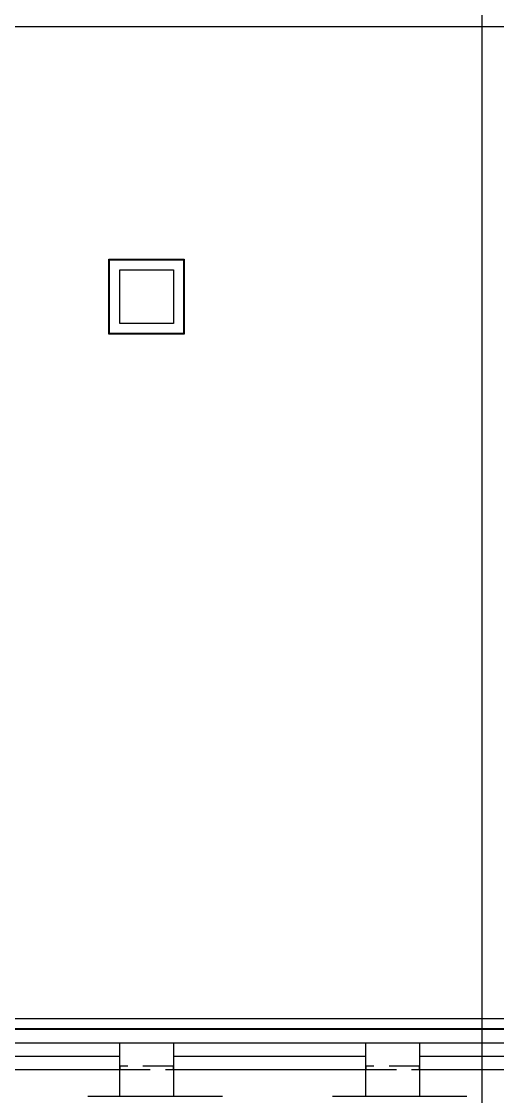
# Model space of a CAD drawing. Header units: millimetres. Extents: x 8456 to 190005487, y 619 to 455456909.
# Drawn here: x 199534 to 200624, y 151478 to 153941 of the extents above; entities that cross this region are included whole.
import ezdxf

# ---------------------------------------------------------------- set-up
doc = ezdxf.new("R2010")
doc.units = ezdxf.units.MM
doc.header["$LTSCALE"] = 400
doc.header["$MEASUREMENT"] = 0
doc.linetypes.add('HID', pattern=[2, 1.1, -0.9])
doc.linetypes.add('HIDDEN', pattern=[0.375, 0.25, -0.125])
doc.layers.get('0').update_dxf_attribs({"linetype": 'CONTINUOUS'})
for name, color, linetype in [('AA-MKXX', 3, 'CONTINUOUS'), ('COL', 2, 'CONTINUOUS'), ('FIN', 5, 'CONTINUOUS'), ('HID', 3, 'HID'), ('WAL', 3, 'CONTINUOUS'), ('석고보드', 4, 'CONTINUOUS'), ('저온단열', 160, 'CONTINUOUS'), ('충돌방지대', 6, 'CONTINUOUS')]:
    doc.layers.add(name, color=color, linetype=linetype)
doc.layers.add('Defpoint', color=161, linetype='CONTINUOUS', plot=False)

# ---------------------------------------------------------------- blocks, each defined once
blk = doc.blocks.new('A$C2DB436D3')
at = {"layer": 'COL', "color": 8}
for p, q in [((11685.5, 13759.6, 2515.7), (11861.5, 13759.6, 2515.7)), ((11685.5, 13583.6, 2515.7), (11685.5, 13759.6, 2515.7)), ((11861.5, 13759.6, 2515.7), (11861.5, 13583.6, 2515.7)), ((11861.5, 13583.6, 2515.7), (11685.5, 13583.6, 2515.7)), ((11685.5, 11229.6, 2515.7), (11861.5, 11229.6, 2515.7)), ((11685.5, 11053.6, 2515.7), (11685.5, 11229.6, 2515.7)), ((11861.5, 11229.6, 2515.7), (11861.5, 11053.6, 2515.7)), ((12490.7, 11229.6, 2515.7), (12666.7, 11229.6, 2515.7)), ((12490.7, 11053.6, 2515.7), (12490.7, 11229.6, 2515.7)), ((12666.7, 11229.6, 2515.7), (12666.7, 11053.6, 2515.7)), ((11036.5, 11141.6, 2515.7), (11685.5, 11141.6, 2515.7)), ((11861.5, 11141.6, 2515.7), (12490.7, 11141.6, 2515.7)), ((12666.7, 11141.6, 2515.7), (13300.3, 11141.6, 2515.7)), ((11861.5, 11053.6, 2515.7), (11685.5, 11053.6, 2515.7)), ((12666.7, 11053.6, 2515.7), (12490.7, 11053.6, 2515.7))]:
    blk.add_line(p, q, dxfattribs=at)
at = {"layer": 'FIN', "color": 8, "linetype": 'HIDDEN'}
for p, q in [((11685.5, 11152.6, 2515.7), (11685.5, 11141.6, 2515.7)), ((11861.5, 11152.6, 2515.7), (11685.5, 11152.6, 2515.7)), ((11685.5, 11141.6, 2515.7), (11861.5, 11141.6, 2515.7)), ((11861.5, 11141.6, 2515.7), (11861.5, 11152.6, 2515.7)), ((12490.7, 11152.6, 2515.7), (12490.7, 11141.6, 2515.7)), ((12666.7, 11152.6, 2515.7), (12490.7, 11152.6, 2515.7)), ((12490.7, 11141.6, 2515.7), (12666.7, 11141.6, 2515.7)), ((12666.7, 11141.6, 2515.7), (12666.7, 11152.6, 2515.7))]:
    blk.add_line(p, q, dxfattribs=at)
at = {"layer": 'HID', "color": 8}
blk.add_line((31221.5, 11053.6, 2515.7), (9265.5, 11053.6, 2515.7), dxfattribs=at)
at = {"layer": 'WAL', "color": 8}
for p, q in [((11036.5, 11229.6, 2515.7), (11685.5, 11229.6, 2515.7)), ((11861.5, 11229.6, 2515.7), (12490.7, 11229.6, 2515.7)), ((12666.7, 11229.6, 2515.7), (13300.3, 11229.6, 2515.7)), ((11036.5, 11185.6, 2515.7), (11685.5, 11185.6, 2515.7)), ((11861.5, 11185.6, 2515.7), (12490.7, 11185.6, 2515.7)), ((12666.7, 11185.6, 2515.7), (13300.3, 11185.6, 2515.7))]:
    blk.add_line(p, q, dxfattribs=at)
at = {"layer": '석고보드', "color": 8}
for p, q in [((11650.3, 13794.8, 2515.7), (11896.7, 13794.8, 2515.7)), ((11650.3, 13548.4, 2515.7), (11650.3, 13794.8, 2515.7)), ((11896.7, 13794.8, 2515.7), (11896.7, 13548.4, 2515.7)), ((11896.7, 13548.4, 2515.7), (11650.3, 13548.4, 2515.7)), ((10235.7, 11275.8, 2515.7), (14155.6, 11275.8, 2515.7))]:
    blk.add_line(p, q, dxfattribs=at)
at = {"layer": '저온단열', "color": 8}
for p, q in [((11652.5, 13792.6, 2515.7), (11894.5, 13792.6, 2515.7)), ((11652.5, 13550.6, 2515.7), (11652.5, 13792.6, 2515.7)), ((11894.5, 13792.6, 2515.7), (11894.5, 13550.6, 2515.7)), ((11894.5, 13550.6, 2515.7), (11652.5, 13550.6, 2515.7)), ((10233.5, 11273.6, 2515.7), (14157.8, 11273.6, 2515.7))]:
    blk.add_line(p, q, dxfattribs=at)
at = {"layer": '충돌방지대', "color": 8}
blk.add_line((10268.7, 11308.8, 2515.7), (14122.6, 11308.8, 2515.7), dxfattribs=at)
blk = doc.blocks.new('*U9')
at = {"layer": 'AA-MKXX'}
blk.add_lwpolyline([(6200, 0), (6350, 0)], dxfattribs=at)

msp = doc.modelspace()

# ---------------------------------------------------------------- linework, layer by layer
at = {"layer": 'Defpoint'}
msp.add_lwpolyline([(31867.9, 157817.4), (200588.5, 157817.4), (200588.5, 87117.4), (31867.9, 87117.4)], close=True, dxfattribs=at)
at = {"layer": 'WAL'}
msp.add_line((192296.9, 153929.6), (216059.1, 153929.6), dxfattribs=at)

# ---------------------------------------------------------------- block references
at = {"xscale": 0.7, "yscale": 0.7, "zscale": 0.7}
msp.add_blockref('A$C2DB436D3', (191579.1, 143740.2, -160.1), dxfattribs=at)
at = {"layer": 'AA-MKXX', "xscale": 1.4, "yscale": 1.4, "zscale": 1.4}
msp.add_blockref('*U9', (191246.9, 153929.6), dxfattribs=at)

doc.saveas('drawing.dxf')
